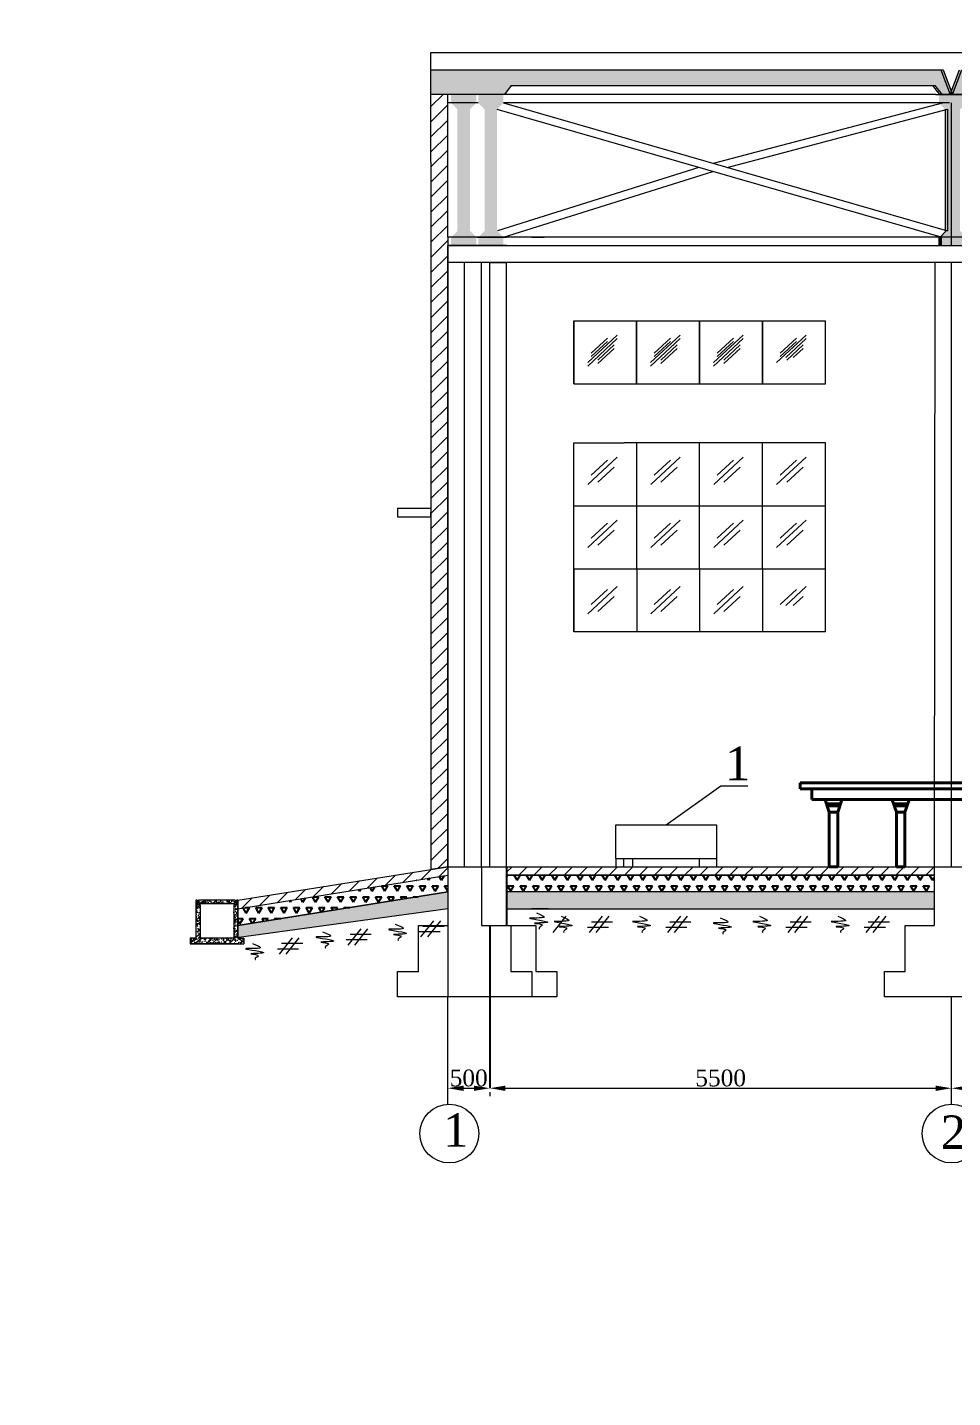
# Model space of a CAD drawing. Header units: inches. Extents: x -4475333 to 345677417, y -211198149 to 2125895.
# Drawn here: x -1977735 to -1966716, y 899562 to 915887 of the extents above; entities that cross this region are included whole.
import ezdxf

# ---------------------------------------------------------------- set-up
doc = ezdxf.new("R2010")
doc.units = ezdxf.units.IN
doc.header["$LTSCALE"] = 150
doc.header["$MEASUREMENT"] = 0
doc.linetypes.add('CENTER2', pattern=[1.125, 0.75, -0.125, 0.125, -0.125])
doc.linetypes.add('HIDDEN2', pattern=[4.7625, 3.175, -1.5875])
for name, color, linetype, lineweight in [('03 tbii', 3, 'Continuous', 50), ('cot', 2, 'Continuous', 50), ('Duong vien', 7, 'Continuous', 50), ('EEEE', 7, 'Continuous', 0), ('KHUNG BVE', 7, 'Continuous', 0), ('móng cột', 7, 'Continuous', 50), ('NHA XUONG', 80, 'Continuous', 50), ('PHOI_CANH', 3, 'Continuous', 50)]:
    doc.layers.add(name, color=color, linetype=linetype, lineweight=lineweight)
for name, color, linetype in [('C.Tiet0.3', 3, 'Continuous'), ('dang', 2, 'Continuous'), ('DIM', 8, 'Continuous'), ('duongtamchamgach', 50, 'Continuous'), ('MATCAT', 132, 'Continuous'), ('NET NHAP', 7, 'Continuous'), ('Net0.2', 4, 'Continuous'), ('netdut', 2, 'HIDDEN2'), ('Thiet bi', 7, 'Continuous'), ('tru', 7, 'Continuous')]:
    doc.layers.add(name, color=color, linetype=linetype)
doc.styles.add('1', font='times.ttf')
doc.styles.get("Standard").update_dxf_attribs({"font": 'times.ttf', "height": 100})
doc.dimstyles.new('75', dxfattribs={"dimtxt": 200, "dimasz": 188, "dimexe": 94, "dimexo": 47, "dimgap": 20, "dimtad": 1, "dimtoh": 1, "dimdec": 0, "dimtxsty": '1', "dimcen": 2.5, "dimclrt": 256, "dimadec": 0, "dimazin": 0, "dimtfac": 1, "dimtdec": 0, "dimtix": 1, "dimtmove": 0, "dimatfit": 2, "dimfxl": 1, "dimlwd": 9, "dimlwe": 9, "dimarcsym": 0})
pattern_1 = [(60, (-5915778.3, -582842.6), (-75, 129.9038105), [75, -75]), (120, (-5915778.3, -582842.6), (-150, 8e-08), [75, -75]), (0, (-5915815.8, -582777.65), (75, 129.9038104), [75, -75])]
pattern_2 = [(50, (-1985853.504, 901790.16), (72.8736, -6.3756), [7.61997, -83.8197]), (355, (-1985853.5, 901790.16), (-14.0971, 76.4224), [6.096, -67.05576]), (100.451, (-1985847.43, 901789.63), (58.7768, 70.04643), [6.476, -71.23575]), (46.1842, (-1985853.5, 901810.48), (108.4312, -16.8169), [11.43, -125.7296]), (96.6356, (-1985844.47, 901809.08), (94.9614, 98.9699), [9.714, -106.8536]), (351.184, (-1985853.5, 901810.48), (94.9615, 98.9697), [9.144, -100.5836]), (21, (-1985843.344, 901805.4), (60.64574, -40.90606), [7.61997, -83.8197]), (326, (-1985843.34, 901805.4), (24.7207, 73.67493), [6.096, -67.05576]), (71.4514, (-1985838.29, 901801.99), (85.3663, 32.76903), [6.476, -71.23575]), (37.5, (-1985853.504, 901790.162), (1.235437, 33.821896), [0, -66.24297, 0, -68.07176, 0, -67.30976]), (7.5, (-1985853.504, 901790.16), (26.72777, 40.07209), [0, -38.81106, 0, -64.71897, 0, -25.65391]), (327.5, (-1985876.16, 901790.162), (54.236046, -2.29149), [0, -25.39991, 0, -79.24772, 0, -105.15563]), (317.5, (-1985886.32, 901790.16), (59.25146, 10.17056), [0, -33.01988, 0, -52.62861, 0, -74.67574])]
pattern_3 = [(45, (-1985853.5, 901790.16), (-101.0275, 101.0275), []), (45, (-1985786.15, 901790.16), (-101.0275, 101.0275), [])]
pattern_4 = [(0, (-5915778.295, -582842.603), (12.5, 25), [0, -25])]

# ---------------------------------------------------------------- blocks, each defined once
blk = doc.blocks.new('*D180')
at = {"layer": 'Defpoints', "color": 0, "lineweight": 0, "ltscale": 3, "transparency": 16777216}
for p in [(-1966728, 903248), (-1960728, 903248), (-1960728, 903247)]:
    blk.add_point(p, dxfattribs=at)
at = {"layer": 'NET NHAP', "color": 0, "lineweight": 9, "ltscale": 3, "transparency": 16777216}
for p, q in [((-1966728, 903295), (-1966728, 903342)), ((-1960728, 903294), (-1960728, 903342)), ((-1966540, 903248), (-1960916, 903248))]:
    blk.add_line(p, q, dxfattribs=at)
at = {"layer": 'NET NHAP', "color": 0, "lineweight": 0, "ltscale": 3, "transparency": 16777216}
for points in [[(-1966540, 903279), (-1966540, 903216), (-1966728, 903248)], [(-1960916, 903279), (-1960916, 903216), (-1960728, 903248)]]:
    blk.add_solid(points, dxfattribs=at)
at = {"layer": 'NET NHAP', "lineweight": 13, "ltscale": 3, "transparency": 16777216, "insert": (-1963728, 903369), "char_height": 200, "attachment_point": 5, "style": '1'}
blk.add_mtext('6000', dxfattribs=at)
blk = doc.blocks.new('*D189')
at = {"layer": 'Defpoints', "color": 0, "lineweight": 0, "ltscale": 3, "transparency": 16777216}
for p in [(-1972229, 903248), (-1966728, 903248), (-1966728, 903248)]:
    blk.add_point(p, dxfattribs=at)
at = {"layer": 'NET NHAP', "color": 0, "lineweight": 9, "ltscale": 3, "transparency": 16777216}
for p, q in [((-1966728, 903295), (-1966728, 903342)), ((-1972229, 903201), (-1972229, 903154)), ((-1972041, 903248), (-1966916, 903248))]:
    blk.add_line(p, q, dxfattribs=at)
at = {"layer": 'NET NHAP', "color": 0, "lineweight": 0, "ltscale": 3, "transparency": 16777216}
for points in [[(-1972041, 903279), (-1972041, 903216), (-1972229, 903248)], [(-1966916, 903279), (-1966916, 903216), (-1966728, 903248)]]:
    blk.add_solid(points, dxfattribs=at)
at = {"layer": 'NET NHAP', "lineweight": 13, "ltscale": 3, "transparency": 16777216, "insert": (-1969478, 903369), "char_height": 200, "attachment_point": 5, "style": '1'}
blk.add_mtext('5500', dxfattribs=at)
blk = doc.blocks.new('*D190')
at = {"layer": 'Defpoints', "color": 0, "lineweight": 0, "ltscale": 3, "transparency": 16777216}
for p in [(-1972729, 903248), (-1972229, 903248), (-1972229, 903248)]:
    blk.add_point(p, dxfattribs=at)
at = {"layer": 'NET NHAP', "color": 0, "lineweight": 9, "ltscale": 3, "transparency": 16777216}
for p, q in [((-1972729, 903295), (-1972729, 903342)), ((-1972229, 903295), (-1972229, 903342)), ((-1972541, 903248), (-1972417, 903248))]:
    blk.add_line(p, q, dxfattribs=at)
at = {"layer": 'NET NHAP', "color": 0, "lineweight": 0, "ltscale": 3, "transparency": 16777216}
for points in [[(-1972541, 903279), (-1972541, 903216), (-1972729, 903248)], [(-1972417, 903279), (-1972417, 903216), (-1972229, 903248)]]:
    blk.add_solid(points, dxfattribs=at)
at = {"layer": 'NET NHAP', "lineweight": 13, "ltscale": 3, "transparency": 16777216, "insert": (-1972479, 903369), "char_height": 200, "attachment_point": 5, "style": '1'}
blk.add_mtext('500', dxfattribs=at)
blk = doc.blocks.new('utjjrtjtr')
at = {"layer": 'PHOI_CANH', "color": 252, "lineweight": 9}
for p, q in [((4094925, 1559965), (4094925, 1559215)), ((4094925, 1559215), (4094925, 1559965)), ((4094925, 1559965), (4097925, 1559965)), ((4094925, 1559965), (4094925, 1559215)), ((4094925, 1559965), (4097925, 1559965)), ((4094925, 1559965), (4097925, 1559965)), ((4095675, 1559215), (4095675, 1559965)), ((4095675, 1559965), (4095675, 1559215)), ((4096425, 1559215), (4096425, 1559965)), ((4096425, 1559965), (4096425, 1559215)), ((4097175, 1559215), (4097175, 1559965)), ((4097175, 1559965), (4097175, 1559215)), ((4097925, 1559215), (4097925, 1559965)), ((4095092, 1559468), (4095443, 1559795)), ((4095092, 1559468), (4095443, 1559795)), ((4095092, 1559426), (4095443, 1559754)), ((4095092, 1559426), (4095443, 1559754)), ((4095133, 1559580), (4095328, 1559760)), ((4095133, 1559580), (4095328, 1559760)), ((4095842, 1559468), (4096193, 1559795)), ((4095842, 1559468), (4096193, 1559795)), ((4095842, 1559426), (4096193, 1559754)), ((4095842, 1559426), (4096193, 1559754)), ((4095883, 1559580), (4096078, 1559760)), ((4095883, 1559580), (4096078, 1559760)), ((4096592, 1559468), (4096943, 1559795)), ((4096592, 1559468), (4096943, 1559795)), ((4096592, 1559426), (4096943, 1559754)), ((4096592, 1559426), (4096943, 1559754)), ((4096633, 1559580), (4096828, 1559760)), ((4096633, 1559580), (4096828, 1559760)), ((4097342, 1559468), (4097693, 1559795)), ((4097342, 1559468), (4097693, 1559795)), ((4097383, 1559580), (4097578, 1559760)), ((4097383, 1559580), (4097578, 1559760)), ((4097451, 1559527), (4097693, 1559754)), ((4097451, 1559527), (4097693, 1559754)), ((4095133, 1559539), (4095328, 1559719)), ((4095133, 1559539), (4095328, 1559719)), ((4095212, 1559496), (4095407, 1559677)), ((4095212, 1559496), (4095407, 1559677)), ((4095212, 1559455), (4095407, 1559636)), ((4095212, 1559455), (4095407, 1559636)), ((4095883, 1559539), (4096078, 1559719)), ((4095883, 1559539), (4096078, 1559719)), ((4095962, 1559496), (4096157, 1559677)), ((4095962, 1559496), (4096157, 1559677)), ((4095962, 1559455), (4096157, 1559636)), ((4095962, 1559455), (4096157, 1559636)), ((4096633, 1559539), (4096828, 1559719)), ((4096633, 1559539), (4096828, 1559719)), ((4096712, 1559496), (4096907, 1559677)), ((4096712, 1559496), (4096907, 1559677)), ((4096712, 1559455), (4096907, 1559636)), ((4096712, 1559455), (4096907, 1559636)), ((4097383, 1559539), (4097578, 1559719)), ((4097383, 1559539), (4097578, 1559719)), ((4097462, 1559496), (4097657, 1559677)), ((4097462, 1559496), (4097657, 1559677)), ((4097540, 1559527), (4097657, 1559636)), ((4097540, 1559527), (4097657, 1559636)), ((4094925, 1559215), (4097883, 1559215)), ((4094925, 1559215), (4097925, 1559215)), ((4094925, 1559215), (4097883, 1559215)), ((4097883, 1559215), (4097925, 1559215)), ((4097883, 1559215), (4097925, 1559215))]:
    blk.add_line(p, q, dxfattribs=at)

msp = doc.modelspace()

# ---------------------------------------------------------------- hatches: boundary and pattern name
at = {"layer": 'dang', "lineweight": 9}
for points in [[(-1972688.9, 913287), (-1972388.9, 913287), (-1972388.9, 913387), (-1972463.9, 913462), (-1972463.9, 914911.9), (-1972388.9, 914987), (-1972388.9, 915087), (-1972688.9, 915087), (-1972688.9, 914987), (-1972613.9, 914911.9), (-1972613.9, 913462), (-1972688.9, 913387)], [(-1972688.9, 913287), (-1972388.9, 913287), (-1972388.9, 913387), (-1972463.9, 913462), (-1972463.9, 914911.9), (-1972388.9, 914987), (-1972388.9, 915087), (-1972688.9, 915087), (-1972688.9, 914987), (-1972613.9, 914911.9), (-1972613.9, 913462), (-1972688.9, 913387)], [(-1972365.6, 913287), (-1972065.6, 913287), (-1972065.6, 913387), (-1972140.6, 913462), (-1972140.6, 914911.8), (-1972065.6, 914987), (-1972065.6, 915087), (-1972365.6, 915087), (-1972365.6, 914987), (-1972290.6, 914911.8), (-1972290.6, 913462), (-1972365.6, 913387)], [(-1972365.6, 913287), (-1972065.6, 913287), (-1972065.6, 913387), (-1972140.6, 913462), (-1972140.6, 914911.8), (-1972065.6, 914987), (-1972065.6, 915087), (-1972365.6, 915087), (-1972365.6, 914987), (-1972290.6, 914911.8), (-1972290.6, 913462), (-1972365.6, 913387)], [(-1966878.5, 913286.9), (-1966578.5, 913286.9), (-1966578.5, 913386.9), (-1966653.5, 913461.9), (-1966653.5, 914911.7), (-1966578.5, 914986.9), (-1966578.5, 915086.9), (-1966878.5, 915086.9), (-1966878.5, 914986.9), (-1966803.5, 914911.7), (-1966803.5, 913461.9), (-1966878.5, 913386.9)], [(-1966865.2, 913286.9), (-1966565.2, 913286.9), (-1966565.2, 913386.9), (-1966640.2, 913461.9), (-1966640.2, 914911.7), (-1966565.2, 914986.9), (-1966565.2, 915086.9), (-1966865.2, 915086.9), (-1966865.2, 914986.9), (-1966790.2, 914911.7), (-1966790.2, 913461.9), (-1966865.2, 913386.9)], [(-1966851.8, 913286.9), (-1966551.8, 913286.9), (-1966551.8, 913386.9), (-1966626.8, 913461.9), (-1966626.8, 914911.7), (-1966551.8, 914986.9), (-1966551.8, 915086.9), (-1966851.8, 915086.9), (-1966851.8, 914986.9), (-1966776.8, 914911.7), (-1966776.8, 913461.9), (-1966851.8, 913386.9)]]:
    msp.add_hatch(color=256, dxfattribs=at).paths.add_polyline_path(points)
at = {"layer": 'KHUNG BVE', "linetype": 'Continuous', "lineweight": 18, "ltscale": 10}
h = msp.add_hatch(dxfattribs=at)
h.set_pattern_fill('ANSI31', color=256, scale=40, style=0)
h.set_pattern_definition([(45, (-3454444.04, 1115139.1), (-89.802561, 89.802561), [])])
h.paths.add_polyline_path([(-1972728.5, 905887), (-1975228.5, 905487), (-1975228.5, 905387), (-1972728.5, 905787), (-1972728.5, 905787), (-1972728.5, 905887)])
at = {"layer": 'Net0.2', "lineweight": 9}
h = msp.add_hatch(dxfattribs=at)
h.set_pattern_fill('AR-CONC', color=256, scale=0.399999, style=0)
h.set_pattern_definition(pattern_2)
h.paths.add_polyline_path([(-1975158.5, 905037), (-1975228.5, 905037), (-1975228.5, 905487), (-1975243.8, 905487), (-1975243.8, 905432.4), (-1975278.5, 905432.4), (-1975278.5, 905037), (-1975678.5, 905037), (-1975678.5, 905432.4), (-1975713.2, 905432.4), (-1975713.2, 905487), (-1975728.5, 905487), (-1975728.5, 905037), (-1975798.5, 905037), (-1975798.5, 904967), (-1975158.5, 904967)])
h = msp.add_hatch(dxfattribs=at)
h.set_pattern_fill('ANSI32', color=256, scale=14.999947, style=0)
h.set_pattern_definition(pattern_3)
h.paths.add_polyline_path([(-1975158.5, 905037), (-1975228.5, 905037), (-1975228.5, 905487), (-1975243.8, 905487), (-1975243.8, 905432.4), (-1975278.5, 905432.4), (-1975278.5, 905037), (-1975678.5, 905037), (-1975678.5, 905432.4), (-1975713.2, 905432.4), (-1975713.2, 905487), (-1975728.5, 905487), (-1975728.5, 905037), (-1975798.5, 905037), (-1975798.5, 904967), (-1975158.5, 904967)])
h = msp.add_hatch(dxfattribs=at)
h.set_pattern_fill('AR-CONC', color=256, scale=0.399999, style=0)
h.set_pattern_definition(pattern_2)
h.paths.add_polyline_path([(-1975258.8, 905487), (-1975698.2, 905487), (-1975698.2, 905448), (-1975258.8, 905448)])
h = msp.add_hatch(dxfattribs=at)
h.set_pattern_fill('ANSI32', color=256, scale=14.999947, style=0)
h.set_pattern_definition(pattern_3)
h.paths.add_polyline_path([(-1975258.8, 905487), (-1975698.2, 905487), (-1975698.2, 905448), (-1975258.8, 905448)])
at = {"layer": 'netdut', "linetype": 'Continuous', "lineweight": -2, "ltscale": 10}
h = msp.add_hatch(dxfattribs=at)
h.set_pattern_fill('TRIANG', color=0, scale=400, style=0)
h.set_pattern_definition(pattern_1)
h.paths.add_polyline_path([(-1972728.5, 905787), (-1975228.5, 905386.5), (-1975228.5, 905187), (-1972728.5, 905587)])
h = msp.add_hatch(dxfattribs=at)
h.set_pattern_fill('TRIANG', color=0, scale=400, style=0)
h.set_pattern_definition(pattern_1)
h.paths.add_polyline_path([(-1966933.9, 905786.8), (-1972028.6, 905786.8), (-1972028.6, 905586.9), (-1966933.9, 905586.9)])
h = msp.add_hatch(dxfattribs=at)
h.set_pattern_fill('DOTS', color=4, scale=400, style=0)
h.set_pattern_definition(pattern_4)
h.paths.add_polyline_path([(-1972728.5, 905387), (-1972728.5, 905387), (-1972728.5, 905587), (-1975228.5, 905187), (-1975228.5, 905040.6)])
h = msp.add_hatch(dxfattribs=at)
h.set_pattern_fill('DOTS', color=4, scale=400, style=0)
h.set_pattern_definition(pattern_4)
h.paths.add_polyline_path([(-1966933.9, 905586.9), (-1972028.6, 905586.9), (-1972028.6, 905387), (-1966933.9, 905387)])
at = {"layer": 'tru', "linetype": 'ByBlock', "lineweight": 9, "ltscale": 10}
msp.add_hatch(color=5, dxfattribs=at).paths.add_polyline_path([(-1966926.5, 915194), (-1966845.3, 915086.9), (-1966716.3, 915086.9), (-1966829.8, 915382.6), (-1972928.5, 915382.6), (-1972928.5, 915087), (-1972052.3, 915087), (-1971973, 915194.1), (-1971860.4, 915194.1), (-1971860.4, 915194)])
h = msp.add_hatch(dxfattribs=at)
h.set_pattern_fill('ANSI31', color=5, style=0)
h.set_pattern_definition([(45, (-3375269.5799, 726526.24026), (-0.088388347648, 0.088388347648), [])])
h.paths.add_polyline_path([(-1960921.2, 915193.9), (-1960880.1, 915086.9), (-1960728.3, 915086.9), (-1960841.8, 915382.5), (-1966633.4, 915382.5), (-1966743, 915086.9), (-1966592.4, 915086.9), (-1966513.1, 915194)])
h = msp.add_hatch(dxfattribs=at)
h.set_pattern_fill('ANSI31', color=5, scale=40, style=0)
h.set_pattern_definition([(45, (-3453944.04, 1103896.12), (-89.802561, 89.802561), [])])
h.paths.add_polyline_path([(-1972728.5, 915087), (-1972928.5, 915087), (-1972928.5, 914280.6), (-1972928.5, 905855), (-1972728.5, 905887), (-1972728.5, 906587), (-1972728.5, 907037), (-1972728.5, 907737), (-1972728.5, 913287), (-1972728.5, 913387)])
h = msp.add_hatch(dxfattribs=at)
h.set_pattern_fill('ANSI31', color=5, scale=40, style=0)
h.set_pattern_definition([(45, (-3466444.14, 1115139.14), (-89.802561, 89.802561), [])])
h.paths.add_polyline_path([(-1966928.6, 905887), (-1972028.6, 905887), (-1972028.6, 905786.9), (-1966928.6, 905786.9)])

# ---------------------------------------------------------------- linework, layer by layer
at = {"layer": '03 tbii', "lineweight": 18}
msp.add_line((-1972728.5, 905887), (-1906728.3, 905887), dxfattribs=at)
at = {"layer": 'C.Tiet0.3', "lineweight": 18}
for p, q in [((-1975713.2, 905487), (-1975728.5, 905487)), ((-1975728.5, 905487), (-1975728.5, 905037)), ((-1975713.2, 905487), (-1975713.2, 905432.4)), ((-1975678.5, 905432.4), (-1975713.2, 905432.4)), ((-1975698.2, 905487), (-1975698.2, 905448)), ((-1975258.8, 905487), (-1975698.2, 905487)), ((-1975698.2, 905448), (-1975258.8, 905448)), ((-1975678.5, 905432.4), (-1975678.5, 905037)), ((-1975243.8, 905432.4), (-1975278.5, 905432.4)), ((-1975278.5, 905432.4), (-1975278.5, 905037)), ((-1975258.8, 905487), (-1975258.8, 905448)), ((-1975243.8, 905487), (-1975243.8, 905432.4)), ((-1975228.5, 905487), (-1975243.8, 905487)), ((-1975228.5, 905487), (-1975228.5, 905037)), ((-1975798.5, 905037), (-1975798.5, 904967)), ((-1975728.5, 905037), (-1975798.5, 905037)), ((-1975728.5, 905037), (-1975798.5, 905037)), ((-1975228.5, 904967), (-1975798.5, 904967)), ((-1975798.5, 904967), (-1975158.5, 904967)), ((-1975278.5, 905037), (-1975678.5, 905037)), ((-1975228.5, 905037), (-1975158.5, 905037)), ((-1975158.5, 905037), (-1975158.5, 904967))]:
    msp.add_line(p, q, dxfattribs=at)
at = {"layer": 'cot', "lineweight": 18}
for p, q in [((-1966850.8, 913386.9), (-1972140.7, 914911)), ((-1972065.8, 914986.9), (-1966775.8, 913461.9)), ((-1966825.8, 914986.9), (-1969566.3, 914266.3)), ((-1969400.8, 914218.6), (-1966775.8, 914911.7)), ((-1969738.2, 914218.8), (-1972135.5, 913461.7)), ((-1969738.2, 914218.8), (-1972135.5, 913461.7)), ((-1972065.3, 913386.9), (-1969571.9, 914170.9)), ((-1972065.3, 913386.9), (-1969571.9, 914170.9)), ((-1966790.2, 913461.9), (-1966865.2, 913386.9)), ((-1966865.2, 913386.9), (-1966915.1, 913400.1)), ((-1966933.9, 905586.9), (-1972028.6, 905586.9))]:
    msp.add_line(p, q, dxfattribs=at)
at = {"layer": 'dang', "lineweight": 18}
for p, q in [((-1966803.5, 914911.7), (-1966803.5, 913461.9)), ((-1966803.5, 914911.7), (-1966803.5, 913461.9)), ((-1966776.8, 914911.7), (-1966776.8, 913461.9)), ((-1966776.8, 914911.7), (-1966776.8, 913461.9))]:
    msp.add_line(p, q, dxfattribs=at)
at = {"layer": 'Defpoints', "lineweight": 18}
for p, q in [((-1966778.5, 914986.9), (-1966928.5, 914986.9)), ((-1966765.2, 914986.9), (-1966915.2, 914986.9)), ((-1966728.5, 913286.9), (-1966728.5, 914986.9)), ((-1966878.5, 913386.9), (-1966878.5, 913286.9)), ((-1966865.2, 913386.9), (-1966865.2, 913286.9)), ((-1966851.8, 913386.9), (-1966851.8, 913286.9)), ((-1972728.5, 905887), (-1972728.5, 907737)), ((-1972728.5, 905887), (-1972728.5, 907037)), ((-1972728.5, 905887), (-1972728.5, 906887)), ((-1972728.5, 905887), (-1972728.5, 906587)), ((-1972728.5, 905887), (-1972728.5, 905987))]:
    msp.add_line(p, q, dxfattribs=at)
at = {"layer": 'DIM', "color": 3, "lineweight": 18, "ltscale": 3}
msp.add_line((-1972728.5, 905887), (-1972728.5, 904337), dxfattribs=at)
at = {"layer": 'Duong vien', "color": 7, "linetype": 'Continuous', "lineweight": 18, "ltscale": 10}
for p, q in [((-1970128.5, 906386.9), (-1969475.6, 906850.8)), ((-1969475.6, 906850.8), (-1969152.7, 906850.8))]:
    msp.add_line(p, q, dxfattribs=at)
at = {"layer": 'duongtamchamgach', "linetype": 'CENTER2', "lineweight": 15, "ltscale": 200}
for p, q in [((-1972528.6, 905887), (-1972528.6, 913087)), ((-1972228.5, 905887), (-1972228.5, 913087)), ((-1966729.2, 905887), (-1966728.5, 913086.9))]:
    msp.add_line(p, q, dxfattribs=at)
at = {"layer": 'duongtamchamgach', "linetype": 'Continuous', "lineweight": -2, "ltscale": 10}
for p, q in [((-1972028.6, 905887), (-1972028.6, 905187)), ((-1972228.5, 905187), (-1972228.6, 903247.6))]:
    msp.add_line(p, q, dxfattribs=at)
at = {"layer": 'EEEE', "color": 5, "linetype": 'Continuous', "lineweight": 40, "ltscale": 10}
for p, q in [((-1968532.6, 906887), (-1964532.6, 906887)), ((-1968532.6, 906817), (-1964532.6, 906817)), ((-1964672.6, 906687), (-1968392.6, 906687)), ((-1968184, 905887), (-1968084, 905887)), ((-1967384, 905887), (-1967284, 905887))]:
    msp.add_line(p, q, dxfattribs=at)
at = {"layer": 'EEEE', "color": 5, "lineweight": 40}
for p, q in [((-1968532.6, 906887), (-1968532.6, 906817)), ((-1968392.6, 906687), (-1968392.6, 906817)), ((-1968233.6, 906685.6), (-1968184, 906537)), ((-1968217.3, 906637), (-1968050.7, 906637)), ((-1968209, 906612), (-1968059, 906612)), ((-1968034.5, 906685.6), (-1968084, 906537)), ((-1967433.6, 906685.6), (-1967384, 906537)), ((-1967417.3, 906637), (-1967250.7, 906637)), ((-1967409, 906612), (-1967259, 906612)), ((-1967234.5, 906685.6), (-1967284, 906537)), ((-1968184, 905887), (-1968184, 906537)), ((-1968184, 906537), (-1968084, 906537)), ((-1968084, 906537), (-1968084, 905887)), ((-1967384, 905887), (-1967384, 906537)), ((-1967384, 906537), (-1967284, 906537)), ((-1967284, 906537), (-1967284, 905887))]:
    msp.add_line(p, q, dxfattribs=at)
at = {"layer": 'KHUNG BVE', "color": 3, "linetype": 'Continuous', "lineweight": 18, "ltscale": 10}
for p, q in [((-1972928.5, 914280.6), (-1972928.5, 915587)), ((-1972928.5, 915587), (-1972401.7, 915587)), ((-1972401.7, 915587), (-1972028.6, 915587)), ((-1972228.5, 915586.9), (-1967534.8, 915586.9)), ((-1967561.6, 915586.9), (-1963126.1, 915586.9)), ((-1972052.3, 915087), (-1972928.5, 915087)), ((-1972728.5, 913387), (-1972728.5, 915087)), ((-1966915.1, 915086.9), (-1972228.5, 915086.9)), ((-1966915.1, 915086.9), (-1966565.7, 915086.9)), ((-1972365.7, 914987.1), (-1972728.5, 914986.9)), ((-1966901.8, 914986.9), (-1972065.8, 914986.9)), ((-1966751.8, 914986.9), (-1966901.8, 914986.9)), ((-1972928.5, 914280.6), (-1972928.5, 905855)), ((-1972728.5, 913387), (-1972728.5, 913287)), ((-1972378.5, 913387), (-1972728.5, 913387)), ((-1972728.5, 913287), (-1972728.5, 905887)), ((-1972551.8, 913287), (-1972728.5, 913287)), ((-1972228.5, 913287), (-1972551.8, 913287)), ((-1972378.5, 913387), (-1972078.5, 913387)), ((-1972228.5, 913087), (-1972728.5, 913087))]:
    msp.add_line(p, q, dxfattribs=at)
at = {"layer": 'KHUNG BVE', "linetype": 'Continuous', "lineweight": 18, "ltscale": 10}
for p, q in [((-1901081.4, 913387), (-1972728.5, 913387)), ((-1972728.5, 913087), (-1972728.5, 913287)), ((-1972728.5, 913287), (-1901052.7, 913287)), ((-1906728.5, 913087), (-1972728.5, 913087)), ((-1972728.5, 905887), (-1972728.5, 913087)), ((-1972328.6, 905887), (-1972328.6, 913087)), ((-1972028.6, 905887), (-1972028.6, 913087)), ((-1966928.5, 913086.9), (-1966933.9, 905887)), ((-1972928.5, 910156.1), (-1973328.5, 910156.1)), ((-1973328.5, 910156.1), (-1973328.5, 910056.1)), ((-1973328.5, 910056.1), (-1972928.5, 910056.1)), ((-1972928.5, 910056.1), (-1972928.5, 910106.1)), ((-1975228.5, 905487), (-1972728.5, 905887)), ((-1975228.5, 905386.5), (-1972728.5, 905787)), ((-1972728.5, 905887), (-1972728.5, 905387)), ((-1972328.6, 905887), (-1972328.6, 905387)), ((-1972028.6, 905786.9), (-1966933.9, 905786.9)), ((-1966933.9, 905786.9), (-1972028.6, 905786.9)), ((-1967818.6, 905786.8), (-1966933.9, 905786.8)), ((-1966933.9, 905887), (-1966933.9, 905387)), ((-1966933.9, 905786.9), (-1966933.9, 905586.9)), ((-1966933.9, 905586.9), (-1966933.9, 905387)), ((-1972728.5, 905387), (-1975245.1, 905038.3)), ((-1972728.5, 905387), (-1972728.5, 905187)), ((-1972328.6, 905387), (-1972328.6, 905187)), ((-1972028.6, 905386.9), (-1966933.9, 905386.9)), ((-1966933.9, 905387), (-1966933.9, 905187)), ((-1973078.6, 904637), (-1973078.6, 905187)), ((-1973078.6, 905187), (-1972728.5, 905187)), ((-1972328.6, 905187), (-1971978.6, 905187)), ((-1972028.6, 905187), (-1971678.6, 905187)), ((-1971978.6, 905187), (-1971978.6, 904637)), ((-1971678.6, 905187), (-1971678.6, 904637)), ((-1967278.6, 905187), (-1966933.9, 905187)), ((-1967278.6, 904637), (-1967278.6, 905187)), ((-1967278.6, 904637), (-1967278.6, 905187)), ((-1967278.6, 905187), (-1966933.9, 905187)), ((-1973328.6, 904337), (-1973328.6, 904637)), ((-1973328.6, 904637), (-1973078.6, 904637)), ((-1971978.6, 904637), (-1971728.6, 904637)), ((-1971728.6, 904637), (-1971728.6, 904337)), ((-1971678.6, 904637), (-1971428.6, 904637)), ((-1971428.6, 904637), (-1971428.6, 904337)), ((-1967528.6, 904637), (-1967278.6, 904637)), ((-1967528.6, 904337), (-1967528.6, 904637)), ((-1967528.6, 904337), (-1967528.6, 904637)), ((-1967528.6, 904637), (-1967278.6, 904637)), ((-1971728.6, 904337), (-1973328.6, 904337)), ((-1971428.6, 904337), (-1973028.6, 904337)), ((-1965928.6, 904337), (-1967528.6, 904337)), ((-1965928.6, 904337), (-1967528.6, 904337))]:
    msp.add_line(p, q, dxfattribs=at)
at = {"layer": 'KHUNG BVE', "lineweight": 0}
for p, q in [((-1970728.5, 905986.8), (-1970728.5, 906386.8)), ((-1970728.5, 906386.8), (-1969528.5, 906386.8)), ((-1969528.5, 906386.8), (-1969528.5, 905986.8)), ((-1970728.5, 905986.8), (-1969528.5, 905986.8)), ((-1970728.5, 905986.8), (-1970728.5, 905886.8)), ((-1970636.5, 905986.8), (-1970636.5, 905886.8)), ((-1970528.5, 905986.8), (-1970528.5, 905886.8)), ((-1969728.5, 905886.8), (-1969728.5, 905986.8)), ((-1969528.5, 905986.8), (-1969528.5, 905886.8)), ((-1970728.5, 905886.8), (-1970528.5, 905886.8)), ((-1969728.5, 905886.8), (-1969528.5, 905886.8))]:
    msp.add_line(p, q, dxfattribs=at)
msp.add_circle((-1916098.2, 889715.1), 188435.9, dxfattribs=at)
at = {"layer": 'MATCAT', "color": 3, "lineweight": 13, "ltscale": 3}
for p, q in [((-1972028.6, 915087), (-1972052.3, 915087)), ((-1972728.5, 903247.6), (-1972728.5, 904337.1)), ((-1966728.4, 903247.6), (-1966728.4, 904337.1)), ((-1966728.4, 903247.6), (-1966728.4, 904337.1))]:
    msp.add_line(p, q, dxfattribs=at)
at = {"layer": 'móng cột', "lineweight": 18}
for p, q in [((-1975228.5, 905387), (-1972728.5, 905787)), ((-1975228.5, 905187), (-1972728.5, 905587)), ((-1972728.5, 905587), (-1975228.5, 905187)), ((-1975228.5, 905187), (-1975228.5, 905487))]:
    msp.add_line(p, q, dxfattribs=at)
at = {"layer": 'Net0.2', "lineweight": 18}
for p, q in [((-1975243.8, 905487), (-1975228.5, 905487)), ((-1971321.7, 905296.7), (-1971476.7, 905103.4)), ((-1970889.3, 905296.6), (-1971044.3, 905103.3)), ((-1970808.4, 905296.6), (-1970963.4, 905103.3)), ((-1969956.9, 905296.6), (-1970111.9, 905103.3)), ((-1969876, 905296.6), (-1970031, 905103.3)), ((-1968524.4, 905296.6), (-1968679.5, 905103.3)), ((-1968443.5, 905296.6), (-1968598.6, 905103.3)), ((-1967592, 905296.6), (-1967747.1, 905103.3)), ((-1967511.1, 905296.6), (-1967666.1, 905103.3)), ((-1973764.2, 905147.4), (-1973919.2, 904954.1)), ((-1973683.3, 905147.4), (-1973838.3, 904954.1)), ((-1973072.9, 905114.8), (-1972820.9, 905114.8)), ((-1972897.2, 905243.4), (-1973052.2, 905050.1)), ((-1973024.4, 905178.8), (-1972772.5, 905178.8)), ((-1972816.3, 905243.4), (-1972971.3, 905050.1)), ((-1972816.3, 905243.4), (-1972971.3, 905050.1)), ((-1971065, 905168), (-1970813.1, 905168)), ((-1971016.5, 905232), (-1970764.6, 905232)), ((-1970132.5, 905168), (-1969880.6, 905168)), ((-1970084.1, 905232), (-1969832.2, 905232)), ((-1968700.1, 905168), (-1968448.2, 905168)), ((-1968651.7, 905232), (-1968399.8, 905232)), ((-1967767.7, 905168), (-1967515.8, 905168)), ((-1967719.3, 905232), (-1967467.3, 905232)), ((-1974581.3, 905039.2), (-1974736.3, 904845.9)), ((-1974708.5, 904974.6), (-1974456.6, 904974.6)), ((-1974500.4, 905039.2), (-1974655.4, 904845.9)), ((-1973939.9, 905018.8), (-1973687.9, 905018.8)), ((-1973891.4, 905082.8), (-1973639.5, 905082.8)), ((-1974757, 904910.6), (-1974505.1, 904910.6))]:
    msp.add_line(p, q, dxfattribs=at)
for points in [[(-1971672.4, 905336.7), (-1971579.7, 905286.5), (-1971753.2, 905274.1), (-1971542.5, 905224.6), (-1971691.3, 905212.2), (-1971604.5, 905187.5), (-1971641.7, 905150.3), (-1971635.5, 905144.1)], [(-1971378.8, 905296.6), (-1971286.2, 905246.5), (-1971459.7, 905234.1), (-1971249, 905184.5), (-1971397.7, 905172.2), (-1971310.9, 905147.4), (-1971348.1, 905110.2), (-1971341.9, 905104.1)], [(-1971378.8, 905296.6), (-1971286.2, 905246.5), (-1971459.7, 905234.1), (-1971249, 905184.5), (-1971397.7, 905172.2), (-1971310.9, 905147.4), (-1971348.1, 905110.2), (-1971341.9, 905104.1)], [(-1970446.4, 905296.6), (-1970353.7, 905246.5), (-1970527.3, 905234.1), (-1970316.5, 905184.5), (-1970465.3, 905172.2), (-1970378.5, 905147.4), (-1970415.7, 905110.2), (-1970409.5, 905104.1)], [(-1969484.8, 905278.2), (-1969392.1, 905228), (-1969565.6, 905215.6), (-1969354.9, 905166.1), (-1969503.6, 905153.7), (-1969416.9, 905129), (-1969454.1, 905091.8), (-1969447.9, 905085.6)], [(-1969014, 905296.6), (-1968921.3, 905246.5), (-1969094.9, 905234.1), (-1968884.1, 905184.5), (-1969032.9, 905172.2), (-1968946.1, 905147.4), (-1968983.3, 905110.2), (-1968977.1, 905104.1)], [(-1968081.6, 905296.6), (-1967988.9, 905246.5), (-1968162.4, 905234.1), (-1967951.7, 905184.5), (-1968100.5, 905172.2), (-1968013.7, 905147.4), (-1968050.9, 905110.2), (-1968044.7, 905104.1)], [(-1974218.6, 905111.6), (-1974125.9, 905061.4), (-1974299.4, 905049.1), (-1974088.7, 904999.5), (-1974237.4, 904987.1), (-1974150.7, 904962.4), (-1974187.8, 904925.2), (-1974181.6, 904919)], [(-1973353.2, 905202.4), (-1973260.5, 905152.2), (-1973434.1, 905139.9), (-1973223.4, 905090.3), (-1973372.1, 905077.9), (-1973285.3, 905053.2), (-1973322.5, 905016), (-1973316.3, 905009.8)], [(-1975054.8, 904972.7), (-1974962.2, 904922.6), (-1975135.7, 904910.2), (-1974925, 904860.6), (-1975073.7, 904848.3), (-1974986.9, 904823.5), (-1975024.1, 904786.3), (-1975017.9, 904780.2)]]:
    msp.add_spline(points, degree=3, dxfattribs=at)
at = {"layer": 'netdut', "color": 0, "linetype": 'ByBlock', "lineweight": 18, "ltscale": 10}
for p, q in [((-1972378.5, 913387), (-1972078.5, 913387)), ((-1972728.5, 905787), (-1972728.5, 905587)), ((-1971528.6, 905787), (-1971728.5, 905787)), ((-1972728.5, 905587), (-1975228.5, 905187)), ((-1975228.5, 905187), (-1972728.5, 905587)), ((-1975228.5, 905187), (-1975228.5, 905386.5)), ((-1971528.6, 905387), (-1971728.5, 905387)), ((-1975228.5, 905037), (-1975228.5, 905187))]:
    msp.add_line(p, q, dxfattribs=at)
at = {"layer": 'NHA XUONG', "lineweight": 18}
for p, q in [((-1972228.5, 913287), (-1972551.8, 913287)), ((-1972028.6, 913287), (-1972228.5, 913287)), ((-1972028.6, 913287), (-1972228.5, 913287)), ((-1972078.5, 913387), (-1972028.6, 913387)), ((-1972078.5, 913387), (-1972028.6, 913387)), ((-1971728.5, 913387), (-1971578.5, 913387)), ((-1971728.5, 913387), (-1971578.5, 913387)), ((-1972228.5, 913087), (-1972728.5, 913087)), ((-1972228.5, 913087), (-1972028.6, 913087)), ((-1972228.5, 913087), (-1972028.6, 913087)), ((-1972728.5, 905887), (-1972928.5, 905855)), ((-1967818.6, 905786.8), (-1966933.9, 905786.8)), ((-1966933.9, 905786.8), (-1967818.6, 905786.8))]:
    msp.add_line(p, q, dxfattribs=at)
at = {"layer": 'PHOI_CANH', "color": 252, "lineweight": 18}
for p, q in [((-1971228.5, 909437), (-1971228.5, 910937)), ((-1971228.5, 910937), (-1970628.5, 910937)), ((-1968228.5, 910937), (-1970628.5, 910937)), ((-1970478.5, 910687), (-1970478.5, 910937)), ((-1969728.5, 910687), (-1969728.5, 910937)), ((-1968978.5, 909437), (-1968978.5, 910937)), ((-1968228.5, 908687), (-1968228.5, 910937)), ((-1971061.4, 910439.7), (-1970710.4, 910766.9)), ((-1971020.6, 910551.9), (-1970825.6, 910732.4)), ((-1970941.4, 910468.4), (-1970746.4, 910648.9)), ((-1970478.5, 909437), (-1970478.5, 910687)), ((-1970311.4, 910439.7), (-1969960.4, 910766.9)), ((-1970270.6, 910551.9), (-1970075.6, 910732.4)), ((-1970191.4, 910468.4), (-1969996.4, 910648.9)), ((-1969728.5, 909437), (-1969728.5, 910687)), ((-1969561.4, 910439.7), (-1969210.4, 910766.9)), ((-1969520.6, 910551.9), (-1969325.6, 910732.4)), ((-1969441.4, 910468.4), (-1969246.4, 910648.9)), ((-1968811.4, 910439.7), (-1968460.4, 910766.9)), ((-1968770.6, 910551.9), (-1968575.6, 910732.4)), ((-1968691.4, 910468.4), (-1968496.4, 910648.9)), ((-1971228.5, 910187), (-1968228.5, 910187)), ((-1971228.5, 908687), (-1971228.5, 910070.4)), ((-1971061.4, 909689.7), (-1970710.4, 910016.9)), ((-1971061.4, 909689.7), (-1970710.4, 910016.9)), ((-1971020.6, 909801.9), (-1970825.6, 909982.4)), ((-1971020.6, 909801.9), (-1970825.6, 909982.4)), ((-1970311.4, 909689.7), (-1969960.4, 910016.9)), ((-1970311.4, 909689.7), (-1969960.4, 910016.9)), ((-1970270.6, 909801.9), (-1970075.6, 909982.4)), ((-1970270.6, 909801.9), (-1970075.6, 909982.4)), ((-1969561.4, 909689.7), (-1969210.4, 910016.9)), ((-1969561.4, 909689.7), (-1969210.4, 910016.9)), ((-1969520.6, 909801.9), (-1969325.6, 909982.4)), ((-1969520.6, 909801.9), (-1969325.6, 909982.4)), ((-1968811.4, 909689.7), (-1968460.4, 910016.9)), ((-1968811.4, 909689.7), (-1968460.4, 910016.9)), ((-1968770.6, 909801.9), (-1968575.6, 909982.4)), ((-1968770.6, 909801.9), (-1968575.6, 909982.4)), ((-1970941.4, 909718.4), (-1970746.4, 909898.9)), ((-1970941.4, 909718.4), (-1970746.4, 909898.9)), ((-1970191.4, 909718.4), (-1969996.4, 909898.9)), ((-1970191.4, 909718.4), (-1969996.4, 909898.9)), ((-1969441.4, 909718.4), (-1969246.4, 909898.9)), ((-1969441.4, 909718.4), (-1969246.4, 909898.9)), ((-1968691.4, 909718.4), (-1968496.4, 909898.9)), ((-1968691.4, 909718.4), (-1968496.4, 909898.9)), ((-1971228.5, 909437), (-1971228.5, 908687)), ((-1971228.5, 909437), (-1968228.5, 909437)), ((-1971228.5, 909437), (-1968228.5, 909437)), ((-1970478.5, 909437), (-1970478.5, 908687)), ((-1969728.5, 909437), (-1969728.5, 908687)), ((-1968978.5, 909437), (-1968978.5, 908687)), ((-1971061.4, 908898.4), (-1970710.4, 909225.6)), ((-1971061.4, 908898.4), (-1970710.4, 909225.6)), ((-1971020.6, 909010.7), (-1970825.6, 909191.2)), ((-1971020.6, 909010.7), (-1970825.6, 909191.2)), ((-1970311.4, 908898.4), (-1969960.4, 909225.6)), ((-1970311.4, 908898.4), (-1969960.4, 909225.6)), ((-1970270.6, 909010.7), (-1970075.6, 909191.2)), ((-1970270.6, 909010.7), (-1970075.6, 909191.2)), ((-1969561.4, 908898.4), (-1969210.4, 909225.6)), ((-1969561.4, 908898.4), (-1969210.4, 909225.6)), ((-1969520.6, 909010.7), (-1969325.6, 909191.2)), ((-1969520.6, 909010.7), (-1969325.6, 909191.2)), ((-1968770.6, 909010.7), (-1968575.6, 909191.2)), ((-1968770.6, 909010.7), (-1968575.6, 909191.2)), ((-1968703.2, 908999.2), (-1968460.4, 909225.6)), ((-1968703.2, 908999.2), (-1968460.4, 909225.6)), ((-1970941.4, 908927.1), (-1970746.4, 909107.6)), ((-1970941.4, 908927.1), (-1970746.4, 909107.6)), ((-1970191.4, 908927.1), (-1969996.4, 909107.6)), ((-1970191.4, 908927.1), (-1969996.4, 909107.6)), ((-1969441.4, 908927.1), (-1969246.4, 909107.6)), ((-1969441.4, 908927.1), (-1969246.4, 909107.6)), ((-1968613.4, 908999.2), (-1968496.4, 909107.6)), ((-1968613.4, 908999.2), (-1968496.4, 909107.6)), ((-1968228.5, 908687), (-1971228.5, 908687))]:
    msp.add_line(p, q, dxfattribs=at)
at = {"layer": 'Thiet bi', "color": 2, "linetype": 'ByBlock', "lineweight": 18, "ltscale": 10}
for p, q in [((-1975228.5, 905135.1), (-1975228.5, 905487)), ((-1975228.5, 905135.1), (-1975228.5, 905386.5)), ((-1972728.5, 903057.6), (-1972728.5, 903247.6)), ((-1966728.4, 903057.6), (-1966728.4, 903247.6)), ((-1966728.4, 903057.6), (-1966728.4, 903247.6))]:
    msp.add_line(p, q, dxfattribs=at)
for centre in [(-1972709.4, 902707.6), (-1966728.4, 902707.6)]:
    msp.add_circle(centre, 350.1, dxfattribs=at)
at = {"layer": 'tru', "color": 5, "linetype": 'ByBlock', "lineweight": 18, "ltscale": 10}
for p, q in [((-1972928.5, 915382.6), (-1966829.8, 915382.6)), ((-1972356.5, 915382.7), (-1971851.4, 915382.7)), ((-1972346.9, 915382.6), (-1966829.8, 915382.6)), ((-1966869.9, 915382.6), (-1966829.8, 915382.6)), ((-1966869.9, 915382.6), (-1966829.8, 915382.6)), ((-1966856.5, 915382.6), (-1966743, 915086.9)), ((-1966856.5, 915382.6), (-1966743, 915086.9)), ((-1966829.8, 915382.6), (-1966716.3, 915086.9)), ((-1966829.8, 915382.6), (-1966716.3, 915086.9)), ((-1966743, 915086.9), (-1966633.4, 915382.6)), ((-1966716.3, 915086.9), (-1966606.6, 915382.6)), ((-1971973, 915194.1), (-1972052.3, 915087)), ((-1971973.1, 915194), (-1966926.5, 915194)), ((-1971973.1, 915194), (-1966926.5, 915194)), ((-1971973, 915194.1), (-1971860.4, 915194.1)), ((-1966953.3, 915194), (-1966872.1, 915086.9)), ((-1966926.5, 915194), (-1966845.3, 915086.9)), ((-1966926.5, 915194), (-1966845.3, 915086.9)), ((-1966872.1, 915086.9), (-1966743, 915086.9)), ((-1966872.1, 915086.9), (-1966743, 915086.9)), ((-1966565.7, 915086.9), (-1966869.9, 915086.9)), ((-1966845.3, 915086.9), (-1966716.3, 915086.9)), ((-1966845.3, 915086.9), (-1966716.3, 915086.9)), ((-1966592.5, 915086.9), (-1966743, 915086.9)), ((-1966743, 915086.9), (-1966743, 915086.9)), ((-1966565.7, 915086.9), (-1966716.3, 915086.9)), ((-1966716.3, 915086.9), (-1966716.3, 915086.9))]:
    msp.add_line(p, q, dxfattribs=at)
at = {"layer": 'tru', "color": 2, "linetype": 'ByBlock', "lineweight": 18, "ltscale": 10}
msp.add_line((-1966915.1, 915086.9), (-1966565.7, 915086.9), dxfattribs=at)

# ---------------------------------------------------------------- block references
at = {"linetype": 'ByBlock'}
msp.add_blockref('utjjrtjtr', (-6066153.8, -647573.3), dxfattribs=at)

# ---------------------------------------------------------------- texts
at = {"color": 7, "linetype": 'ByBlock', "lineweight": 18, "insert": (-1969426.1, 907318.3), "char_height": 400, "width": 236.121, "attachment_point": 1}
msp.add_mtext('1', dxfattribs=at)
at = {"layer": 'Thiet bi', "color": 2, "linetype": 'ByBlock', "lineweight": 18, "ltscale": 10, "char_height": 400, "width": 247.603, "attachment_point": 1}
for s, insert in [('1', (-1972783.1, 902950.4)), ('2', (-1966858.2, 902924))]:
    msp.add_mtext(s, dxfattribs=dict(at, insert=insert))

# ---------------------------------------------------------------- dimensions: what is measured, and where the dimension line sits
at = {"layer": 'NET NHAP', "color": 0, "lineweight": 13, "ltscale": 3}
for base, p1, p2, picture, middle in [((-1972228.5, 903247.6), (-1972728.5, 903247.6), (-1972228.5, 903247.6), '*D190', (-1972478.5, 903369.4)), ((-1966728.3, 903247.6), (-1972228.5, 903247.8), (-1966728.3, 903247.6), '*D189', (-1969478.4, 903369.4)), ((-1960728.4, 903247.6), (-1966728.4, 903247.6), (-1960728.4, 903247.2), '*D180', (-1963728.4, 903369.3))]:
    dim = msp.add_linear_dim(base=base, p1=p1, p2=p2, dimstyle='75', dxfattribs=at)
    dim.commit()
    dim.dimension.update_dxf_attribs({"geometry": picture, "text_midpoint": middle})

doc.saveas('drawing.dxf')
